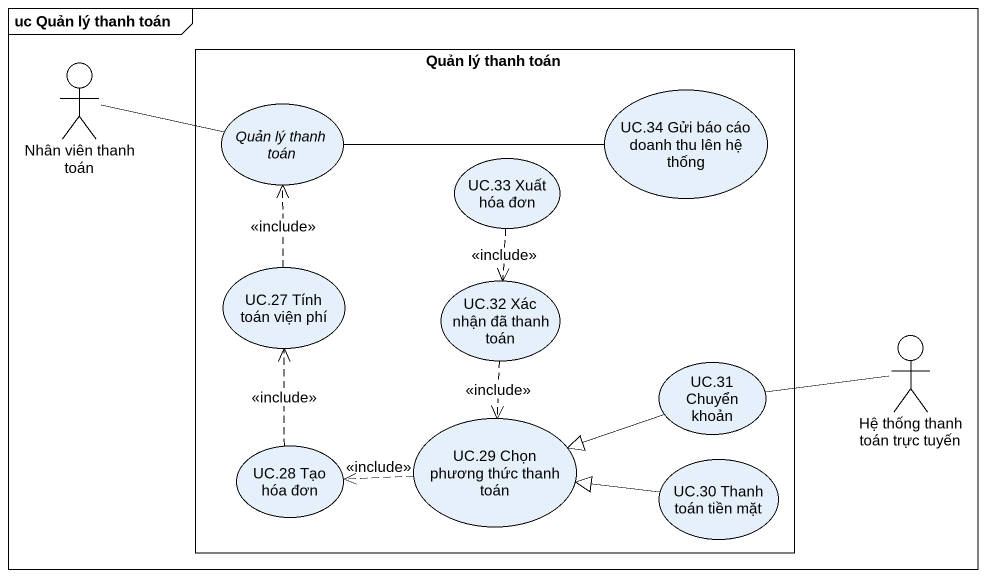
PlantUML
@startuml
mainframe uc Quản lý thanh toán
actor "Nhân viên thanh toán" as Nhân_viên_thanh_toán
rectangle "Quản lý thanh toán" as Quản_lý_thanh_toán {
  usecase "UC.34 Gửi báo cáo doanh thu lên hệ thống" as UC_34_Gửi_báo_cáo_doanh_thu
  usecase "Quản lý thanh toán" as Quản_lý_thanh_toán_2
  usecase "UC.33 Xuất hóa đơn" as UC_33_Xuất_hóa_đơn
  usecase "UC.27 Tính toán viện phí" as UC_27_Tính_toán_viện_phí
  usecase "UC.32 Xác nhận đã thanh toán" as UC_32_Xác_nhận_đã_thanh_toán
  usecase "UC.31 Chuyển khoản" as UC_31_Chuyển_khoản
  usecase "UC.28 Tạo hóa đơn" as UC_28_Tạo_hóa_đơn
  usecase "UC.29 Chọn phương thức thanh toán" as UC_29_Chọn_phương_thức
  usecase "UC.30 Thanh toán tiền mặt" as UC_30_Thanh_toán_tiền_mặt
}
actor "Hệ thống thanh toán trực tuyến" as Hệ_thống_thanh_toán_trực
Nhân_viên_thanh_toán -right- Quản_lý_thanh_toán_2
Quản_lý_thanh_toán_2 -right- UC_34_Gửi_báo_cáo_doanh_thu
UC_33_Xuất_hóa_đơn ..> UC_32_Xác_nhận_đã_thanh_toán : <<include>>
UC_27_Tính_toán_viện_phí .up.> Quản_lý_thanh_toán_2 : <<include>>
UC_32_Xác_nhận_đã_thanh_toán ..> UC_29_Chọn_phương_thức : <<include>>
UC_31_Chuyển_khoản -right- Hệ_thống_thanh_toán_trực
UC_31_Chuyển_khoản -left-|> UC_29_Chọn_phương_thức
UC_28_Tạo_hóa_đơn .up.> UC_27_Tính_toán_viện_phí : <<include>>
UC_29_Chọn_phương_thức .left.> UC_28_Tạo_hóa_đơn : <<include>>
UC_30_Thanh_toán_tiền_mặt -left-|> UC_29_Chọn_phương_thức
@enduml
